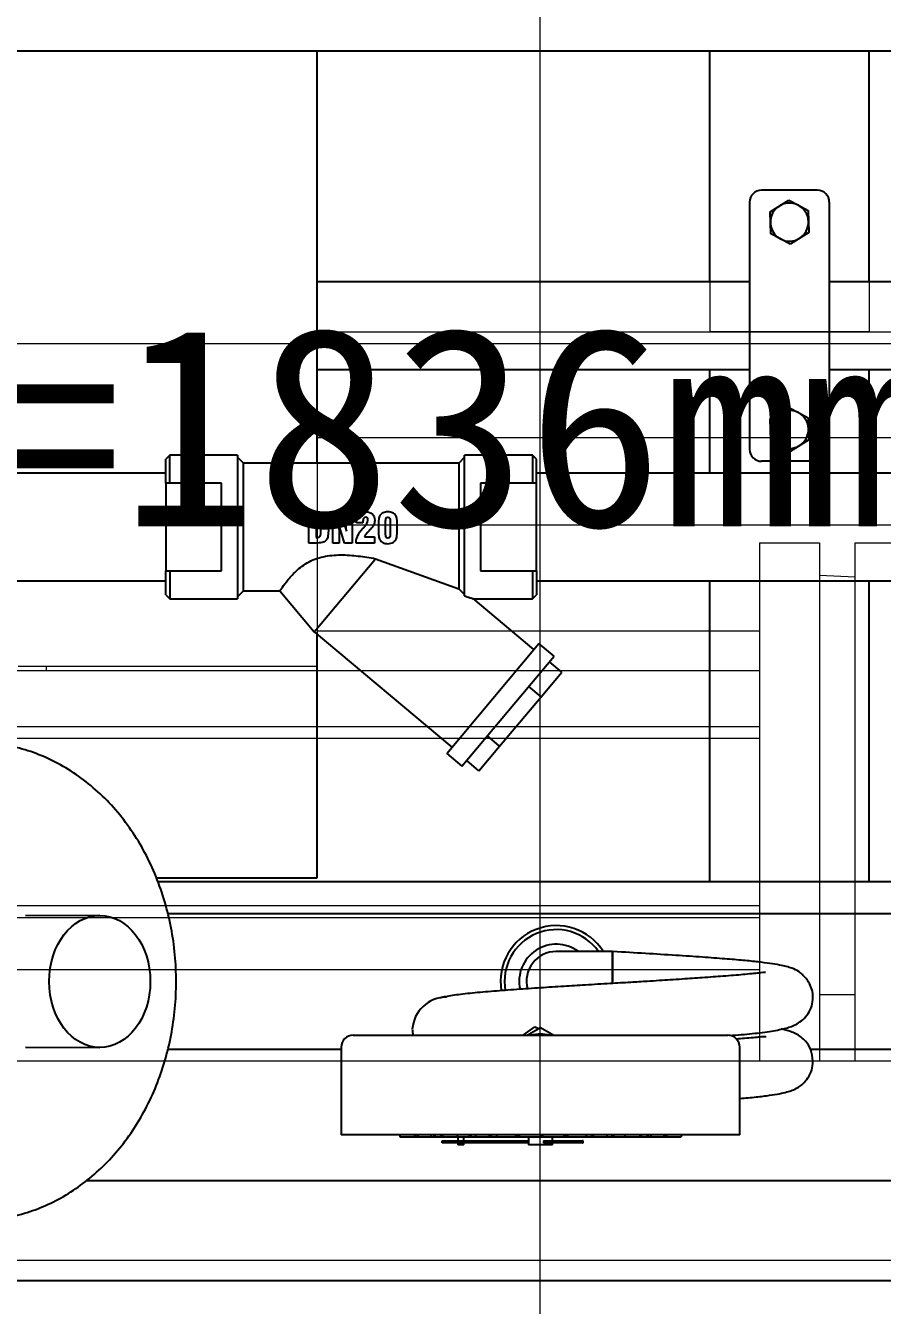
# Model space of a CAD drawing. Extents: x -681219 to -550379, y -242630 to -158199.
# Drawn here: x -644084.6 to -643869.6, y -222531.8 to -222210.7 of the extents above; entities that cross this region are included whole.
import ezdxf
from ezdxf.lldxf.tags import DXFTag

# ---------------------------------------------------------------- set-up
doc = ezdxf.new("R2010")
doc.units = 0
doc.header["$LTSCALE"] = 1000
doc.layers.get('0').update_dxf_attribs({"linetype": 'CONTINUOUS'})
for name, color, linetype in [('16020500110', 7, 'CONTINUOUS'), ('27040600017', 7, 'CONTINUOUS'), ('AAC0603001', 7, 'CONTINUOUS'), ('MYGL00710001', 7, 'CONTINUOUS'), ('MYGL00710003', 7, 'CONTINUOUS'), ('MYGL00710020', 7, 'CONTINUOUS'), ('MYGL00710021', 7, 'CONTINUOUS'), ('MYGL00710027', 7, 'CONTINUOUS'), ('MYGL00710051', 7, 'CONTINUOUS'), ('MYGL011004021', 7, 'CONTINUOUS'), ('MYGL011004232', 7, 'CONTINUOUS'), ('MYGL01110016', 7, 'CONTINUOUS'), ('MYPH00310273', 7, 'CONTINUOUS'), ('S01021400007', 7, 'CONTINUOUS')]:
    doc.layers.add(name, color=color, linetype=linetype)
doc.layers.add('famsun', color=7, linetype='CONTINUOUS', lineweight=0)
doc.layers.add('轴网_轴线', color=1, linetype='CENTER2', lineweight=0)
tags = doc.linetypes.add('CENTER2', pattern=[28.575, 19.05, -3.175, 3.175, -3.175]).pattern_tags.tags
tags[10:11] = [DXFTag(74, 4), DXFTag(75, 0), DXFTag(340, '0'), DXFTag(46, 0.0), DXFTag(50, 0.0), DXFTag(44, 0.0), DXFTag(45, 0.0)]
tags[8:9] = [DXFTag(74, 4), DXFTag(75, 0), DXFTag(340, '0'), DXFTag(46, 0.0), DXFTag(50, 0.0), DXFTag(44, 0.0), DXFTag(45, 0.0)]
tags[6:7] = [DXFTag(74, 4), DXFTag(75, 0), DXFTag(340, '0'), DXFTag(46, 0.0), DXFTag(50, 0.0), DXFTag(44, 0.0), DXFTag(45, 0.0)]
tags[4:5] = [DXFTag(74, 4), DXFTag(75, 0), DXFTag(340, '0'), DXFTag(46, 0.0), DXFTag(50, 0.0), DXFTag(44, 0.0), DXFTag(45, 0.0)]

# ---------------------------------------------------------------- blocks, each defined once
blk = doc.blocks.new('轴网FB0EDE194AE0F5E0')
at = {"layer": '轴网_轴线'}
blk.add_line((20000, -1200), (20000, 23700), dxfattribs=at)
blk = doc.blocks.new('MYGL007B0001XY_A-MYGL165_1_V_1', base_point=(16242.13, -1235.9))
at = {"color": 0, "linetype": 'ByBlock', "lineweight": -2}
for p, q in [((16082.13, -1372.4), (17213.13, -1372.4)), ((16839.63, -1372.4), (16839.63, -1442.9)), ((16879.63, -1372.4), (16879.63, -1442.9)), ((16978.13, -1372.4), (16978.13, -1445.83)), ((16978.13, -1442.9), (16279.63, -1442.9)), ((16839.63, -1442.9), (16879.63, -1442.9)), ((17372.13, -1445.83), (16082.13, -1445.83)), ((16978.13, -1445.83), (16978.13, -1526.9)), ((16978.13, -1469.4), (16082.13, -1469.4)), ((16082.13, -1491.4), (16978.13, -1491.4)), ((16843.13, -1495.9), (16828.13, -1495.9)), ((16843.13, -1625.9), (16843.13, -1495.9)), ((16852.13, -1495.9), (16852.13, -1625.9)), ((16867.13, -1495.9), (16852.13, -1495.9)), ((16867.13, -1495.9), (16867.13, -1625.9)), ((16852.13, -1504.01), (16843.13, -1504.37)), ((16978.13, -1517.9), (16867.13, -1517.9)), ((17372.13, -1527.9), (16867.13, -1527.9)), ((16978.13, -1526.9), (17053.13, -1526.9)), ((17046.13, -1526.9), (17046.13, -1527.9)), ((17372.13, -1541.9), (16867.13, -1541.9)), ((17372.13, -1544.9), (16867.13, -1544.9)), ((16867.13, -1586.9), (17372.13, -1586.9)), ((16867.13, -1589.9), (17372.13, -1589.9)), ((17372.13, -1602.9), (16867.13, -1602.9)), ((16843.13, -1609.25), (16852.13, -1609.25)), ((14502.13, -1625.9), (17982.13, -1625.9)), ((14502.13, -1675.9), (17982.13, -1675.9))]:
    blk.add_line(p, q, dxfattribs=at)
blk.add_ellipse((16841.51, -1496.47), major_axis=(8, 0), ratio=0.086509, start_param=-4.276057, end_param=-4.11075, dxfattribs=at)
blk = doc.blocks.new('SJGL165-F')
at = {"layer": '16020500110', "color": 7, "linetype": 'Continuous'}
for p, q in [((18693.76, -5024.28), (18675.21, -5024.39)), ((18675.21, -5057.32), (18693.76, -5057.42))]:
    blk.add_line(p, q, dxfattribs=at)
blk.add_ellipse((18693.81, -5040.85), major_axis=(0, 16.57), ratio=0.766044, dxfattribs=at)
blk.add_open_spline([(18662.48, -5100.8), (18664.23, -5100.77), (18667.47, -5100.69), (18672.88, -5099.68), (18678.3, -5097.98), (18683.53, -5095.57), (18688.48, -5092.51), (18693.11, -5088.81), (18697.38, -5084.52), (18701.23, -5079.68), (18704.6, -5074.34), (18707.46, -5068.56), (18709.77, -5062.42), (18711.49, -5055.99), (18712.6, -5049.36), (18713.08, -5042.61), (18712.92, -5035.82), (18712.13, -5029.08), (18710.71, -5022.47), (18708.65, -5016.07), (18705.99, -5009.96), (18702.73, -5004.24), (18698.92, -4998.98), (18694.61, -4994.27), (18689.85, -4990.18), (18684.72, -4986.79), (18679.31, -4984.12), (18673.74, -4982.24), (18668.07, -4981.09), (18664.66, -4980.95), (18662.74, -4980.88)], degree=3, knots=[0, 0, 0, 0, 0.028712, 0.062797, 0.096861, 0.131054, 0.16551, 0.200331, 0.235577, 0.271256, 0.307332, 0.343736, 0.380387, 0.417208, 0.454144, 0.491165, 0.52826, 0.565436, 0.602697, 0.640045, 0.677454, 0.71487, 0.752204, 0.789338, 0.826142, 0.8625, 0.898342, 0.933657, 0.968493, 1, 1, 1, 1], dxfattribs=at)
at = {"layer": '27040600017', "color": 7, "linetype": 'Continuous'}
for p, q in [((18822.38, -5033.35), (18808.38, -5033.35)), ((18822.52, -5033.35), (18822.38, -5033.35)), ((18800.1, -5054.35), (18802.99, -5052.23)), ((18801.04, -5054.35), (18804.39, -5052.42)), ((18802.99, -5052.23), (18803.95, -5052.65)), ((18802.99, -5052.23), (18803.98, -5052.66)), ((18802.99, -5052.23), (18802.99, -5052.23)), ((18804.39, -5052.42), (18807.74, -5054.35)), ((18804.39, -5052.42), (18804.39, -5052.42)), ((18804.39, -5052.42), (18807.74, -5054.35)), ((18757.39, -5054.35), (18851.39, -5054.35)), ((18754.39, -5057.35), (18754.39, -5079.35)), ((18854.39, -5079.35), (18854.39, -5057.35)), ((18854.39, -5079.35), (18754.39, -5079.35)), ((18769.11, -5079.35), (18769.11, -5079.85)), ((18772.81, -5079.35), (18772.81, -5079.85)), ((18772.91, -5079.35), (18772.91, -5079.85)), ((18773.44, -5079.35), (18773.44, -5079.85)), ((18773.63, -5079.35), (18773.63, -5079.85)), ((18776.87, -5079.35), (18776.87, -5079.85)), ((18777.62, -5079.35), (18777.62, -5079.85)), ((18777.9, -5079.35), (18777.9, -5079.85)), ((18779.44, -5079.35), (18779.44, -5079.85)), ((18779.8, -5079.35), (18779.8, -5079.85)), ((18783.53, -5079.35), (18783.53, -5079.85)), ((18786.5, -5079.35), (18786.5, -5079.85)), ((18786.92, -5079.35), (18786.92, -5079.85)), ((18788.14, -5079.35), (18788.14, -5079.85)), ((18791.57, -5079.35), (18791.57, -5079.85)), ((18792.03, -5079.35), (18792.03, -5079.85)), ((18793.37, -5079.35), (18793.37, -5079.85)), ((18798.11, -5079.35), (18798.11, -5079.85)), ((18798.6, -5079.35), (18798.6, -5079.85)), ((18799.03, -5079.35), (18799.03, -5079.85)), ((18804.39, -5079.35), (18804.39, -5079.85)), ((18804.89, -5079.35), (18804.89, -5079.85)), ((18804.89, -5079.35), (18804.89, -5079.85)), ((18810.24, -5079.35), (18810.24, -5079.85)), ((18810.67, -5079.35), (18810.67, -5079.85)), ((18811.16, -5079.35), (18811.16, -5079.85)), ((18815.87, -5079.35), (18815.87, -5079.85)), ((18817.21, -5079.35), (18817.21, -5079.85)), ((18817.67, -5079.35), (18817.67, -5079.85)), ((18821.06, -5079.35), (18821.06, -5079.85)), ((18822.28, -5079.35), (18822.28, -5079.85)), ((18822.7, -5079.35), (18822.7, -5079.85)), ((18825.6, -5079.35), (18825.6, -5079.85)), ((18829.34, -5079.35), (18829.34, -5079.85)), ((18829.69, -5079.35), (18829.69, -5079.85)), ((18831.16, -5079.35), (18831.16, -5079.85)), ((18831.44, -5079.35), (18831.44, -5079.85)), ((18832.11, -5079.35), (18832.11, -5079.85)), ((18835.34, -5079.35), (18835.34, -5079.85)), ((18835.53, -5079.35), (18835.53, -5079.85)), ((18835.97, -5079.35), (18835.97, -5079.85)), ((18836.07, -5079.35), (18836.07, -5079.85)), ((18839.67, -5079.35), (18839.67, -5079.85)), ((18839.67, -5079.35), (18839.67, -5079.85)), ((18769.11, -5079.85), (18772.81, -5079.85)), ((18772.81, -5079.85), (18772.91, -5079.85)), ((18772.91, -5079.85), (18773.44, -5079.85)), ((18773.44, -5079.85), (18773.63, -5079.85)), ((18773.63, -5079.85), (18776.87, -5079.85)), ((18776.87, -5079.85), (18777.62, -5079.85)), ((18777.62, -5079.85), (18777.9, -5079.85)), ((18777.9, -5079.85), (18779.44, -5079.85)), ((18779.44, -5079.85), (18779.8, -5079.85)), ((18779.76, -5080.85), (18801.39, -5080.85)), ((18779.76, -5081.35), (18779.76, -5080.85)), ((18801.39, -5081.35), (18779.76, -5081.35)), ((18779.8, -5079.85), (18783.53, -5079.85)), ((18783.53, -5079.85), (18786.44, -5079.85)), ((18783.7, -5079.85), (18783.7, -5080.85)), ((18783.7, -5081.35), (18783.7, -5081.85)), ((18785.2, -5081.85), (18783.7, -5081.85)), ((18785.2, -5080.85), (18785.2, -5079.85)), ((18785.2, -5081.85), (18785.2, -5081.35)), ((18786.5, -5079.85), (18786.92, -5079.85)), ((18786.92, -5079.85), (18788.14, -5079.85)), ((18788.14, -5079.85), (18791.57, -5079.85)), ((18791.57, -5079.85), (18792.03, -5079.85)), ((18792.03, -5079.85), (18793.37, -5079.85)), ((18793.37, -5079.85), (18797.02, -5079.85)), ((18797.02, -5079.85), (18798.11, -5079.85)), ((18798.11, -5079.85), (18798.6, -5079.85)), ((18798.6, -5079.85), (18799.03, -5079.85)), ((18799.03, -5079.85), (18804.39, -5079.85)), ((18801.39, -5079.85), (18801.39, -5081.85)), ((18807.39, -5081.85), (18801.39, -5081.85)), ((18804.39, -5079.85), (18804.89, -5079.85)), ((18804.89, -5079.85), (18810.24, -5079.85)), ((18804.89, -5079.85), (18804.89, -5079.85)), ((18805.17, -5080.85), (18808.53, -5080.85)), ((18805.17, -5080.85), (18805.17, -5081.35)), ((18808.53, -5081.35), (18805.17, -5081.35)), ((18807.39, -5080.85), (18807.39, -5079.85)), ((18807.39, -5081.85), (18807.39, -5081.35)), ((18808.53, -5080.85), (18810, -5080.85)), ((18810, -5081.35), (18808.53, -5081.35)), ((18810, -5080.85), (18814.99, -5080.85)), ((18814.99, -5081.35), (18810, -5081.35)), ((18810.24, -5079.85), (18810.67, -5079.85)), ((18810.67, -5079.85), (18811.16, -5079.85)), ((18811.16, -5079.85), (18814.41, -5079.85)), ((18814.41, -5079.85), (18815.87, -5079.85)), ((18815.11, -5080.85), (18814.99, -5080.85)), ((18814.99, -5081.35), (18815.11, -5081.35)), ((18815.11, -5081.35), (18815.11, -5080.85)), ((18815.87, -5079.85), (18817.21, -5079.85)), ((18817.21, -5079.85), (18817.67, -5079.85)), ((18817.67, -5079.85), (18819.73, -5079.85)), ((18819.73, -5079.85), (18821.06, -5079.85)), ((18821.06, -5079.85), (18822.28, -5079.85)), ((18822.28, -5079.85), (18822.7, -5079.85)), ((18822.7, -5079.85), (18825.6, -5079.85)), ((18825.6, -5079.85), (18829.34, -5079.85)), ((18829.34, -5079.85), (18829.69, -5079.85)), ((18829.69, -5079.85), (18831.16, -5079.85)), ((18831.16, -5079.85), (18831.44, -5079.85)), ((18831.44, -5079.85), (18832.11, -5079.85)), ((18832.11, -5079.85), (18835.34, -5079.85)), ((18835.34, -5079.85), (18835.53, -5079.85)), ((18835.53, -5079.85), (18835.97, -5079.85)), ((18835.97, -5079.85), (18836.07, -5079.85)), ((18836.07, -5079.85), (18839.67, -5079.85))]:
    blk.add_line(p, q, dxfattribs=at)
for centre, radius, start, end in [((18808.38, -5040.85), 7.5, 90, 194.3638), ((18780.87, -5053.42), 8.64, 90.1942, 176.2094), ((18780.87, -5052.28), 8.64, 183.7916, 193.6953), ((18757.39, -5057.35), 3, 90, 180), ((18804.39, -5064.85), 10.77, 77.1914, 102.8086), ((18851.39, -5057.35), 3, 0, 90)]:
    blk.add_arc(centre, radius, start, end, dxfattribs=at)
blk.add_ellipse((18822.52, -5040.85), major_axis=(0, -7.5), ratio=0.000029, start_param=1.502134, end_param=4.712389, dxfattribs=at)
for points, knots in [([(18872.79, -5044.85), (18872.75, -5044.19), (18872.66, -5043.11), (18871.99, -5041.43), (18871.24, -5040.32), (18870.66, -5039.67), (18870.32, -5039.33), (18869.83, -5038.86), (18869.7, -5038.71), (18868.86, -5038.08), (18867.47, -5037.46), (18864.3, -5036.65), (18860.09, -5036.06), (18855.27, -5035.56), (18850.61, -5035.18), (18844.95, -5034.76), (18838.3, -5034.31), (18830.54, -5033.82), (18825.54, -5033.53), (18822.52, -5033.35)], [0, 0, 0, 0, 0.026016, 0.049657, 0.069295, 0.077326, 0.084258, 0.090516, 0.117289, 0.142123, 0.222103, 0.324651, 0.453793, 0.527652, 0.607194, 0.694943, 0.790599, 0.892909, 1, 1, 1, 1]), ([(18860.9, -5038.63), (18860.88, -5038.61), (18860.7, -5038.55), (18859.32, -5038.72), (18855.52, -5039.14), (18850.59, -5039.52), (18845.34, -5039.91), (18840.75, -5040.23), (18837.08, -5040.47), (18834.14, -5040.66), (18830.85, -5040.86), (18826.74, -5041.11), (18821.54, -5041.41), (18815.89, -5041.74), (18810.03, -5042.1), (18804.22, -5042.48), (18798.26, -5042.89), (18792.43, -5043.32), (18787.01, -5043.79), (18782.46, -5044.32), (18780.1, -5044.74), (18779.36, -5044.97), (18779.25, -5045)], [0.1014527, 0.1014527, 0.1014527, 0.1014527, 0.1136637, 0.1633229, 0.2225139, 0.2779028, 0.3270422, 0.369503, 0.3937403, 0.414577, 0.4375353, 0.4680693, 0.5058056, 0.5515674, 0.5917132, 0.6366903, 0.6861031, 0.7392666, 0.7965972, 0.859889, 0.928216, 0.9412828, 0.9412828, 0.9412828, 0.9412828]), ([(18851.87, -5054.43), (18853.88, -5054.27), (18857.7, -5053.94), (18862.39, -5053.38), (18866.09, -5052.58), (18868.59, -5051.83), (18871.29, -5049.73), (18872.59, -5047.03), (18872.73, -5045.64), (18872.79, -5044.85)], [0.7043134, 0.7043134, 0.7043134, 0.7043134, 0.7610029, 0.8191931, 0.8715701, 0.9176725, 0.9605424, 0.9811741, 1, 1, 1, 1]), ([(18872.79, -5060.85), (18872.67, -5059.77), (18872.48, -5058.07), (18871.04, -5055.87), (18869.17, -5054.22), (18867.31, -5053.43), (18865.56, -5052.97), (18864.72, -5052.78)], [0, 0, 0, 0, 0.024531, 0.0461348, 0.0621063, 0.1077933, 0.1458372, 0.1458372, 0.1458372, 0.1458372]), ([(18860.96, -5054.79), (18860.95, -5054.77), (18860.77, -5054.72), (18859.55, -5054.79), (18856.7, -5055.07), (18854.31, -5055.26), (18853.61, -5055.31)], [0.1887317, 0.1887317, 0.1887317, 0.1887317, 0.2274017, 0.327481, 0.454229, 0.5019068, 0.5019068, 0.5019068, 0.5019068]), ([(18854.41, -5070.22), (18855.88, -5070.09), (18858.57, -5069.84), (18861.83, -5069.44), (18864.34, -5069.03), (18866.15, -5068.64), (18867.59, -5068.17), (18868.72, -5067.71), (18870.37, -5066.51), (18871.63, -5065.05), (18872.6, -5063.04), (18872.73, -5061.67), (18872.79, -5060.85)], [0.4788401, 0.4788401, 0.4788401, 0.4788401, 0.562937, 0.6433834, 0.7127028, 0.7763746, 0.8249918, 0.8729759, 0.899374, 0.9308913, 0.9654707, 1, 1, 1, 1])]:
    blk.add_open_spline(points, degree=3, knots=knots, dxfattribs=at)
blk.add_rational_spline([(18822.52, -5033.36), (18822.52, -5033.42), (18822.52, -5033.73), (18822.52, -5034.25)], [0.50037616923, 0.502430986044, 0.51290409933, 0.531795509087], degree=3, dxfattribs=at)
at = {"layer": 'AAC0603001', "color": 7, "linetype": 'Continuous'}
for p, q in [((18862.02, -4847.74), (18866.71, -4844.83)), ((18866.71, -4844.83), (18869.15, -4846.14)), ((18862.18, -4853.26), (18862.02, -4847.74)), ((18869.15, -4846.14), (18871.58, -4847.45)), ((18871.58, -4847.45), (18871.75, -4852.97)), ((18864.62, -4854.57), (18862.18, -4853.26)), ((18867.05, -4855.87), (18864.62, -4854.57)), ((18871.75, -4852.97), (18867.05, -4855.87)), ((18862.02, -4899.74), (18866.71, -4896.83)), ((18866.71, -4896.83), (18869.15, -4898.14)), ((18869.15, -4898.14), (18871.58, -4899.45)), ((18871.58, -4899.45), (18871.75, -4904.97)), ((18862.18, -4905.26), (18862.02, -4899.74)), ((18864.62, -4906.57), (18862.18, -4905.26)), ((18871.75, -4904.97), (18867.05, -4907.87)), ((18867.05, -4907.87), (18864.62, -4906.57))]:
    blk.add_line(p, q, dxfattribs=at)
for centre, start, end in [((18866.88, -4850.35), 61.7453, 241.7453), ((18866.88, -4850.35), 241.7453, 61.7453), ((18866.88, -4902.35), 61.7453, 241.7453), ((18866.88, -4902.35), 241.7453, 61.7453)]:
    blk.add_arc(centre, 4.78, start, end, dxfattribs=at)
at = {"layer": 'MYGL00710001', "color": 7, "linetype": 'Continuous'}
for radius, start, end in [(14, 32.3924, 189.5936), (13, 35.2344, 190.0932), (9.32, 53.6209, 192.419)]:
    blk.add_arc((18808.38, -5040.85), radius, start, end, dxfattribs=at)
at = {"layer": 'MYGL00710003', "color": 7, "linetype": 'Continuous'}
blk.add_line((17744.38, -5115.85), (21224.38, -5115.85), dxfattribs=at)
at = {"layer": 'MYGL00710020', "color": 7, "linetype": 'Continuous'}
for p, q in [((18748.38, -4910.85), (18748.38, -4807.35)), ((18748.38, -5014.85), (18748.38, -4953.76)), ((18708, -5014.85), (18748.38, -5014.85))]:
    blk.add_line(p, q, dxfattribs=at)
at = {"layer": 'MYGL00710021', "color": 7, "linetype": 'Continuous'}
for p, q in [((18989.38, -5015.85), (18708.43, -5015.85)), ((18984.88, -5090.85), (18690.37, -5090.85))]:
    blk.add_line(p, q, dxfattribs=at)
at = {"layer": 'MYGL00710027', "color": 7, "linetype": 'Continuous'}
for p, q in [((18873.88, -4842.35), (18859.88, -4842.35)), ((18856.88, -4845.35), (18856.88, -4860.86)), ((18876.88, -4845.35), (18876.88, -4860.86)), ((18856.88, -4860.86), (18856.88, -4862.9)), ((18876.88, -4860.86), (18876.88, -4862.9)), ((18856.88, -4862.9), (18856.88, -4889.81)), ((18876.88, -4862.9), (18876.88, -4889.81)), ((18856.88, -4889.81), (18856.88, -4891.84)), ((18876.88, -4889.81), (18876.88, -4891.84)), ((18856.88, -4891.84), (18856.88, -4907.35)), ((18876.88, -4891.84), (18876.88, -4907.35)), ((18873.88, -4910.35), (18859.88, -4910.35))]:
    blk.add_line(p, q, dxfattribs=at)
for centre, start, end in [((18859.88, -4845.35), 90, 180), ((18873.88, -4845.35), 0, 90), ((18859.88, -4907.35), 180, 270), ((18873.88, -4907.35), 270, 0)]:
    blk.add_arc(centre, 3, start, end, dxfattribs=at)
at = {"layer": 'MYGL00710051', "color": 7, "linetype": 'Continuous'}
for p, q in [((18710.38, -4913.35), (18615.38, -4913.35)), ((18898.38, -4913.35), (18803.38, -4913.35)), ((18615.38, -4940.35), (18710.38, -4940.35)), ((18803.38, -4940.35), (18898.38, -4940.35))]:
    blk.add_line(p, q, dxfattribs=at)
at = {"layer": 'MYGL011004021', "color": 7, "linetype": 'Continuous'}
for p, q in [((18996.88, -5023.85), (18710.89, -5023.85)), ((18710.88, -5057.85), (18754.39, -5057.85)), ((18872.14, -5057.85), (18996.88, -5057.85))]:
    blk.add_line(p, q, dxfattribs=at)
at = {"layer": 'MYGL011004232', "color": 7, "linetype": 'Continuous'}
for p, q in [((18856.88, -4865.35), (18748.38, -4865.35)), ((19040.18, -4865.35), (18876.88, -4865.35)), ((18748.38, -4887.35), (18856.88, -4887.35)), ((18876.88, -4887.35), (18898.38, -4887.35))]:
    blk.add_line(p, q, dxfattribs=at)
at = {"layer": 'MYGL01110016', "color": 7, "linetype": 'Continuous'}
for p, q in [((18846.88, -4865.35), (18846.88, -4807.35)), ((18886.88, -4865.35), (18886.88, -4807.35)), ((18846.88, -4913.35), (18846.88, -4887.35)), ((18886.88, -4913.35), (18886.88, -4887.35)), ((18846.88, -5015.85), (18846.88, -4940.35)), ((18886.88, -5015.85), (18886.88, -4940.35))]:
    blk.add_line(p, q, dxfattribs=at)
at = {"layer": 'MYPH00310273', "color": 7, "linetype": 'Continuous'}
blk.add_line((18513.38, -4807.35), (19101.88, -4807.35), dxfattribs=at)
at = {"layer": 'S01021400007', "color": 7, "linetype": 'Continuous'}
for p, q in [((18711.38, -4908.85), (18710.38, -4909.85)), ((18711.38, -4915.85), (18711.38, -4908.85)), ((18728.38, -4908.85), (18711.38, -4908.85)), ((18728.38, -4908.85), (18728.38, -4944.85)), ((18785.38, -4944.12), (18785.38, -4908.85)), ((18802.38, -4908.85), (18785.38, -4908.85)), ((18802.38, -4908.85), (18802.38, -4915.85)), ((18803.38, -4909.85), (18802.38, -4908.85)), ((18710.38, -4915.85), (18710.38, -4909.85)), ((18729.88, -4910.85), (18728.38, -4909.35)), ((18729.88, -4942.85), (18729.88, -4910.85)), ((18783.88, -4910.85), (18729.88, -4910.85)), ((18785.38, -4909.35), (18783.88, -4910.85)), ((18783.88, -4910.85), (18783.88, -4942.38)), ((18803.38, -4915.85), (18803.38, -4909.85)), ((18724.38, -4915.85), (18710.38, -4915.85)), ((18710.38, -4915.85), (18710.38, -4937.85)), ((18724.38, -4926.85), (18724.38, -4915.85)), ((18789.38, -4915.85), (18789.38, -4926.85)), ((18803.38, -4915.85), (18789.38, -4915.85)), ((18803.38, -4937.85), (18803.38, -4915.85)), ((18746.26, -4930.86), (18746.26, -4923.08)), ((18748.09, -4924.54), (18748.09, -4929.44)), ((18752.3, -4930.86), (18752.3, -4923.08)), ((18752.3, -4923.08), (18754.18, -4923.08)), ((18754.18, -4923.08), (18755.7, -4927.89)), ((18755.53, -4923.08), (18757.15, -4923.08)), ((18757.15, -4923.08), (18757.15, -4930.86)), ((18724.38, -4937.85), (18724.38, -4926.85)), ((18755.25, -4930.86), (18753.72, -4925.92)), ((18759.83, -4925.83), (18758.22, -4925.83)), ((18789.38, -4926.85), (18789.38, -4937.85)), ((18753.93, -4930.86), (18752.3, -4930.86)), ((18757.15, -4930.86), (18755.25, -4930.86)), ((18762.79, -4930.86), (18758.14, -4930.86)), ((18760.21, -4929.34), (18762.79, -4929.34)), ((18762.79, -4929.34), (18762.79, -4930.86)), ((18747.64, -4953.13), (18763.03, -4934.79)), ((18763.03, -4934.79), (18783.88, -4942.38)), ((18710.38, -4937.85), (18724.38, -4937.85)), ((18710.38, -4943.85), (18710.38, -4937.85)), ((18711.38, -4937.85), (18711.38, -4944.85)), ((18789.38, -4937.85), (18803.38, -4937.85)), ((18802.38, -4937.85), (18802.38, -4944.85)), ((18803.38, -4937.85), (18803.38, -4943.85)), ((18710.38, -4943.85), (18711.38, -4944.85)), ((18728.38, -4944.35), (18729.88, -4942.85)), ((18729.88, -4942.85), (18739.02, -4942.85)), ((18739.01, -4942.85), (18747.64, -4953.13)), ((18785.38, -4943.81), (18783.88, -4942.38)), ((18802.38, -4944.85), (18803.38, -4943.85)), ((18711.38, -4944.85), (18728.38, -4944.85)), ((18787.46, -4944.85), (18802.38, -4944.85)), ((18802.74, -4957.59), (18787.48, -4944.79)), ((18747.64, -4953.13), (18782.17, -4982.11)), ((18780.88, -4983.64), (18804.02, -4956.06)), ((18807.85, -4959.27), (18804.02, -4956.06)), ((18784.71, -4986.85), (18807.85, -4959.27)), ((18804.54, -4969.44), (18809.74, -4963.25)), ((18809.74, -4963.25), (18806.67, -4960.68)), ((18804.54, -4969.44), (18801.48, -4966.87)), ((18794.15, -4981.83), (18804.54, -4969.44)), ((18794.15, -4981.83), (18791.09, -4979.26)), ((18788.96, -4988.02), (18794.15, -4981.83)), ((18780.88, -4983.64), (18784.71, -4986.85)), ((18788.96, -4988.02), (18785.89, -4985.45))]:
    blk.add_line(p, q, dxfattribs=at)
for points, knots in [([(18746.26, -4923.08), (18746.93, -4923.08), (18747.6, -4923.08), (18748.27, -4923.08), (18749, -4923.08), (18749.55, -4923.14), (18749.9, -4923.27), (18750.25, -4923.4), (18750.53, -4923.62), (18750.74, -4923.92), (18750.9, -4924.16), (18751.02, -4924.47), (18751.08, -4924.85), (18751.14, -4925.23), (18751.18, -4925.94), (18751.18, -4928.01), (18751.15, -4928.72), (18751.08, -4929.1), (18751.01, -4929.48), (18750.9, -4929.78), (18750.74, -4930.03), (18750.53, -4930.34), (18750.25, -4930.55), (18749.9, -4930.68), (18749.54, -4930.8), (18749, -4930.86), (18748.27, -4930.86), (18747.6, -4930.86), (18746.93, -4930.86), (18746.26, -4930.86)], [0, 0, 0, 0, 0.12789, 0.12789, 0.12789, 0.23251, 0.23251, 0.23251, 0.301381, 0.301381, 0.301381, 0.36463, 0.36463, 0.36463, 0.499692, 0.499692, 0.635398, 0.635398, 0.635398, 0.698617, 0.698617, 0.698617, 0.767566, 0.767566, 0.767566, 0.87213, 0.87213, 0.87213, 1, 1, 1, 1]), ([(18748.09, -4929.44), (18748.13, -4929.45), (18748.17, -4929.45), (18748.23, -4929.45), (18748.28, -4929.45), (18748.35, -4929.45), (18748.55, -4929.44), (18748.71, -4929.42), (18748.84, -4929.37), (18748.97, -4929.31), (18749.08, -4929.23), (18749.16, -4929.11), (18749.22, -4929.02), (18749.27, -4928.84), (18749.3, -4928.57), (18749.32, -4928.3), (18749.33, -4927.77), (18749.33, -4926.98), (18749.33, -4926.87), (18749.33, -4926.75), (18749.33, -4926.63), (18749.33, -4925.98), (18749.32, -4925.55), (18749.28, -4925.1), (18749.23, -4924.94), (18749.17, -4924.86), (18749.09, -4924.75), (18748.99, -4924.66), (18748.86, -4924.61), (18748.72, -4924.56), (18748.55, -4924.53), (18748.33, -4924.52), (18748.27, -4924.52), (18748.22, -4924.53), (18748.15, -4924.53), (18748.12, -4924.53), (18748.09, -4924.54)], [0, 0, 0, 0, 0.018224, 0.018224, 0.039485, 0.039485, 0.039485, 0.114104, 0.114104, 0.114104, 0.176113, 0.176113, 0.176113, 0.261641, 0.261641, 0.261641, 0.49958, 0.49958, 0.49958, 0.552919, 0.552919, 0.552919, 0.688104, 0.688104, 0.823289, 0.823289, 0.823289, 0.883663, 0.883663, 0.883663, 0.963581, 0.963581, 0.963581, 0.98179, 0.98179, 1, 1, 1, 1]), ([(18755.7, -4927.89), (18755.64, -4927.08), (18755.6, -4926.38), (18755.58, -4925.79), (18755.55, -4925.2), (18755.53, -4924.71), (18755.53, -4924.31), (18755.53, -4923.9), (18755.53, -4923.49), (18755.53, -4923.08)], [0, 0, 0, 0, 0.436297, 0.436297, 0.436297, 0.744873, 0.744873, 0.744873, 1, 1, 1, 1]), ([(18758.14, -4930.86), (18758.14, -4930.82), (18758.14, -4930.78), (18758.14, -4930.74), (18758.14, -4930.44), (18758.18, -4930.15), (18758.24, -4929.86), (18758.3, -4929.58), (18758.41, -4929.29), (18758.55, -4929), (18758.84, -4928.39), (18759.27, -4927.78), (18759.87, -4927.17), (18759.95, -4927.08), (18760.02, -4927.02), (18760.06, -4926.97), (18760.08, -4926.96), (18760.09, -4926.94), (18760.1, -4926.93), (18760.74, -4926.22), (18761.09, -4925.63), (18761.09, -4924.87), (18761.04, -4924.69), (18760.85, -4924.43), (18760.72, -4924.37), (18760.3, -4924.37), (18760.11, -4924.48), (18760, -4924.68), (18759.89, -4924.89), (18759.83, -4925.23), (18759.83, -4925.69), (18759.83, -4925.73), (18759.83, -4925.78), (18759.83, -4925.83)], [0, 0, 0, 0, 0.01295, 0.01295, 0.01295, 0.105918, 0.105918, 0.105918, 0.202784, 0.202784, 0.202784, 0.440967, 0.440967, 0.440967, 0.469541, 0.469541, 0.469541, 0.47651, 0.47651, 0.47651, 0.633763, 0.633763, 0.70565, 0.70565, 0.777537, 0.777537, 0.87738, 0.87738, 0.87738, 0.985492, 0.985492, 0.985492, 1, 1, 1, 1]), ([(18758.22, -4925.83), (18758.22, -4925.76), (18758.22, -4925.69), (18758.22, -4925.62), (18758.22, -4924.78), (18758.42, -4924.14), (18758.83, -4923.7), (18759.24, -4923.25), (18759.83, -4923.03), (18761.29, -4923.03), (18761.83, -4923.22), (18762.22, -4923.6), (18762.61, -4923.99), (18762.81, -4924.52), (18762.81, -4925.6), (18762.72, -4925.98), (18762.39, -4926.7), (18762.12, -4927.07), (18761.76, -4927.44), (18761.68, -4927.52), (18761.57, -4927.64), (18761.41, -4927.79), (18760.76, -4928.4), (18760.37, -4928.93), (18760.21, -4929.34)], [0, 0, 0, 0, 0.016245, 0.016245, 0.016245, 0.178314, 0.178314, 0.178314, 0.331059, 0.331059, 0.470007, 0.470007, 0.470007, 0.624908, 0.624908, 0.715828, 0.715828, 0.806749, 0.806749, 0.806749, 0.845318, 0.845318, 0.845318, 1, 1, 1, 1]), ([(18763.75, -4927.02), (18763.75, -4926.05), (18763.78, -4925.35), (18763.83, -4924.93), (18763.89, -4924.51), (18763.99, -4924.18), (18764.13, -4923.97), (18764.33, -4923.67), (18764.6, -4923.43), (18765.28, -4923.11), (18765.66, -4923.03), (18766.55, -4923.03), (18766.95, -4923.11), (18767.63, -4923.44), (18767.89, -4923.67), (18768.09, -4923.98), (18768.22, -4924.2), (18768.32, -4924.51), (18768.44, -4925.31), (18768.47, -4925.9), (18768.47, -4927.54), (18768.45, -4928.17), (18768.4, -4929.02), (18768.35, -4929.37), (18768.28, -4929.64), (18768.18, -4930.05), (18767.93, -4930.39), (18767.53, -4930.64), (18767.14, -4930.9), (18766.66, -4931.03), (18765.66, -4931.03), (18765.26, -4930.94), (18764.57, -4930.61), (18764.29, -4930.36), (18764.1, -4930.04), (18763.98, -4929.83), (18763.88, -4929.51), (18763.83, -4929.08), (18763.77, -4928.64), (18763.75, -4927.96), (18763.75, -4927.02)], [0, 0, 0, 0, 0.097071, 0.097071, 0.097071, 0.144052, 0.144052, 0.144052, 0.197042, 0.197042, 0.250032, 0.250032, 0.303021, 0.303021, 0.356011, 0.356011, 0.356011, 0.419466, 0.419466, 0.48292, 0.48292, 0.551961, 0.551961, 0.621002, 0.621002, 0.621002, 0.680532, 0.680532, 0.680532, 0.747376, 0.747376, 0.802778, 0.802778, 0.858181, 0.858181, 0.858181, 0.904764, 0.904764, 0.904764, 1, 1, 1, 1]), ([(18765.49, -4927.02), (18765.49, -4927.21), (18765.49, -4927.41), (18765.49, -4927.6), (18765.49, -4928.49), (18765.54, -4929.05), (18765.62, -4929.29), (18765.71, -4929.52), (18765.87, -4929.64), (18766.11, -4929.64), (18766.34, -4929.63), (18766.5, -4929.52), (18766.59, -4929.29), (18766.68, -4929.06), (18766.72, -4928.49), (18766.72, -4927.6), (18766.72, -4927.17), (18766.72, -4926.75), (18766.72, -4926.33), (18766.72, -4925.5), (18766.68, -4924.96), (18766.59, -4924.74), (18766.51, -4924.51), (18766.34, -4924.4), (18765.87, -4924.4), (18765.71, -4924.52), (18765.62, -4924.75), (18765.53, -4924.98), (18765.49, -4925.56), (18765.49, -4926.46), (18765.49, -4926.65), (18765.49, -4926.84), (18765.49, -4927.02)], [0, 0, 0, 0, 0.048887, 0.048887, 0.048887, 0.194279, 0.194279, 0.194279, 0.249686, 0.249686, 0.249686, 0.304402, 0.304402, 0.304402, 0.449802, 0.449802, 0.449802, 0.558118, 0.558118, 0.558118, 0.695124, 0.695124, 0.695124, 0.749415, 0.749415, 0.80486, 0.80486, 0.80486, 0.951529, 0.951529, 0.951529, 1, 1, 1, 1]), ([(18753.72, -4925.92), (18753.79, -4926.56), (18753.84, -4927.19), (18753.91, -4928.4), (18753.93, -4928.99), (18753.93, -4929.55), (18753.93, -4929.99), (18753.93, -4930.43), (18753.93, -4930.86)], [0, 0, 0, 0, 0.367597, 0.367597, 0.735194, 0.735194, 0.735194, 1, 1, 1, 1]), ([(18739.01, -4942.85), (18739.01, -4942.85), (18739.14, -4942.65), (18739.69, -4941.86), (18740.09, -4941.29), (18741.2, -4939.87), (18741.89, -4939.06), (18743.63, -4937.37), (18744.66, -4936.53), (18747.09, -4935.13), (18748.46, -4934.6), (18751.34, -4933.97), (18752.81, -4933.85), (18755.75, -4933.84), (18757.23, -4933.95), (18760.14, -4934.29), (18761.59, -4934.53), (18763.03, -4934.79)], [0.5001705, 0.5001705, 0.5001705, 0.5001705, 0.5625, 0.5625, 0.625, 0.625, 0.6875, 0.6875, 0.75, 0.75, 0.8125, 0.8125, 0.875, 0.875, 0.9375, 0.9375, 1, 1, 1, 1]), ([(18785.38, -4944.12), (18785.69, -4944.22), (18785.97, -4944.32), (18786.36, -4944.45), (18786.49, -4944.49), (18786.72, -4944.57), (18786.83, -4944.61), (18787.12, -4944.71), (18787.28, -4944.76), (18787.44, -4944.81), (18787.48, -4944.83), (18787.54, -4944.85), (18787.55, -4944.85), (18787.55, -4944.85)], [0, 0, 0, 0, 0.125, 0.125, 0.1875, 0.1875, 0.25, 0.25, 0.375, 0.375, 0.4375, 0.4375, 0.5, 0.5, 0.5, 0.5])]:
    blk.add_open_spline(points, degree=3, knots=knots, dxfattribs=at)
at = {"color": 3, "insert": (18033.32, -4876.69), "char_height": 50, "width": 4100.8924, "attachment_point": 1}
blk.add_mtext('{\\fSimSun|b0|i0|c134|p2;夹套蒸汽进口\\fISOCPEUR|b0|i0|c0|p34;DN20\\fSimSun|b0|i0|c134|p2; H=1836mm}', dxfattribs=at)

msp = doc.modelspace()

# ---------------------------------------------------------------- block references
msp.add_blockref('SJGL165-F', (-662759.7996, -217409.6891))
at = {"layer": 'famsun', "xscale": -1}
for name, p in [('轴网FB0EDE194AE0F5E0', (-623955.4609, -226916.6983)), ('MYGL007B0001XY_A-MYGL165_1_V_1', (-643275.4172, -222080.5414))]:
    msp.add_blockref(name, p, dxfattribs=at)

doc.saveas('drawing.dxf')
